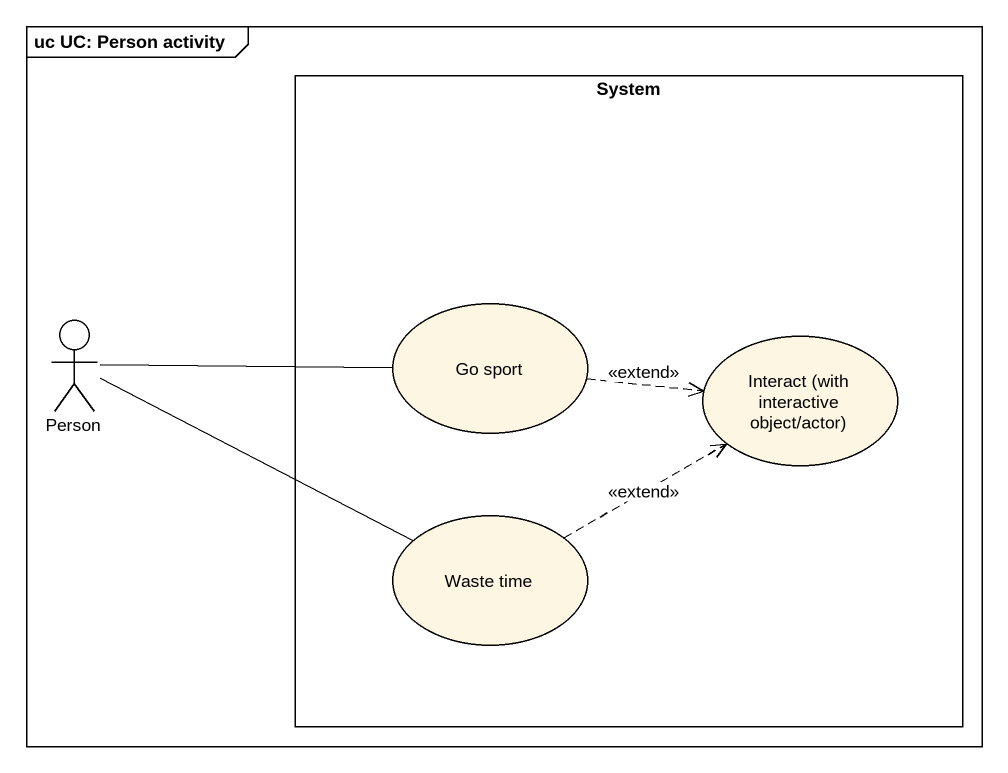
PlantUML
@startuml
mainframe uc UC: Person activity
rectangle System {
  usecase "Go sport" as Go_sport
  usecase "Interact (with interactive object/actor)" as Interact_with_interactive
  usecase "Waste time" as Waste_time
}
actor "Person" as Person_
Person_ -right- Go_sport
Person_ -right- Waste_time
Go_sport .right.> Interact_with_interactive : <<extend>>
Waste_time .right.> Interact_with_interactive : <<extend>>
@enduml
